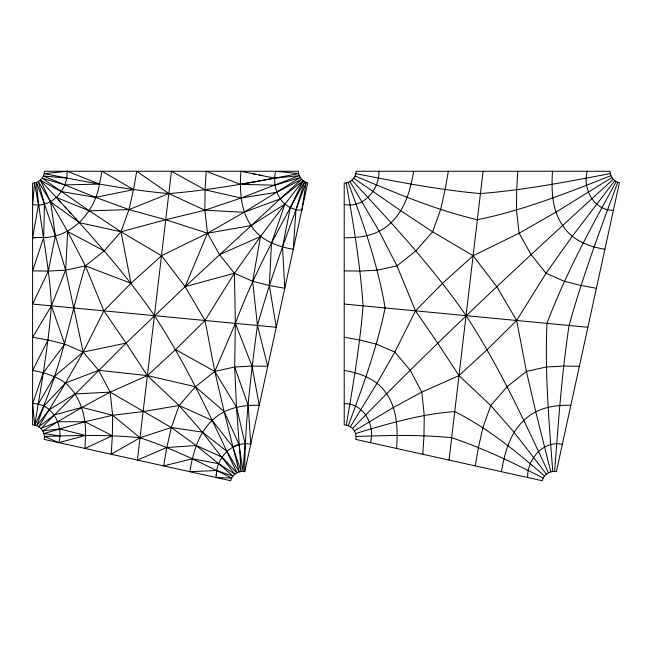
<?xml version="1.0" encoding="UTF-8"?>
<svg xmlns="http://www.w3.org/2000/svg" width="652" height="652" viewBox="0 0 652 652"><rect width="100%" height="100%" fill="white"/><g stroke="black" fill="none" stroke-linecap="round" stroke-linejoin="round"><path stroke-width="0.98" d="M39.992 237.491C70.595 239.162 94.776 212.805 99.479 184.084L67.311 171.264L44.197 173.66C85.502 181.68 126.871 189.854 168.835 193.579C212.552 190.082 255.665 181.81 298.681 173.579L275.592 171.264C272.927 182.902 275.983 195.95 284.891 204.19L260.474 236.529L234.418 273.245L205.013 320.474L175.567 349.619L147.376 375.601L110.155 392.145L81.981 407.378L57.751 421.697L40.986 428.462L126.08 343.099L185.127 286.627L280.238 198.844L303.147 180.653L284.891 204.19L251.093 225.576L207.507 233.212L165.755 219.74L128.974 209.626L95.64 197.369L64.744 184.907L42.176 178.192L89.348 210.849L121.011 231.778L161.517 255.723L185.127 286.627L205.013 320.474L214.801 371.428L224.092 411.485L239.17 471.885L226.904 451.323L202.381 432.137L171.321 427.525L140.041 437.753L111.207 454.265L112.356 435.691L112.641 415.291L110.155 392.145L98.639 370.312L83.203 352.072L65.64 270.181L55.363 235.828L44.466 204.198L38.362 181.574L50.579 201.794L79.397 222.682L121.011 231.778L165.755 219.74L204.858 210.197L241.101 198.004L299.301 175.681L274.606 178.183L240.881 171.264C239.74 189.814 240.148 209.708 251.093 225.576C260.229 240.205 276.986 246.578 293.278 249.268L295.959 209.732L304.614 181.606C300.89 179.569 298.461 175.51 298.445 171.264L44.466 171.264C44.483 177.572 38.908 183.147 32.6 183.13L32.6 424.982C39.886 424.851 45.836 432.317 44.149 439.407L230.661 480.736C232.006 474.566 238.591 470.369 244.744 471.706C244.842 422.732 250.987 373.963 257.442 325.478C270.979 276.888 288.559 229.585 306.138 182.348L303.441 180.849M216.537 471.665C218.436 455.561 233.897 440.597 250.727 444.289L248.216 405.544L234.679 367.003L235.372 323.368L234.418 273.245L219.537 254.663L207.507 233.212L204.858 210.197L205.07 189.846L206.162 171.264L240.417 184.32L275.022 185.225L300.262 177.548L244.125 212.275L207.507 233.212L161.517 255.723L131.003 283.278L103.872 310.841L83.203 352.072L65.534 383.017L38.745 426.734L54.255 414.998L81.981 407.378L112.641 415.291L143.13 411.583L179.121 405.503L212.202 420.426L232.854 446.946L241.15 471.526L236.513 407.141L234.679 367.003L252.022 366.074L267.744 366.285L257.442 325.478L252.658 281.305L260.474 236.529L219.537 254.663M121.011 231.778L131.003 283.278L85.339 265.869L65.64 270.181L48.338 271.069L32.6 270.857L43.692 237.409L44.466 204.198L36.496 182.43C39.609 223.775 49.609 264.321 51.426 305.845C48.256 345.927 41.329 385.56 34.686 425.169C60.139 375.153 69.348 319.187 85.339 265.869L104.19 250.898L121.011 231.778L128.974 209.626L133.505 189.642L136.741 171.264L168.835 193.579L204.858 210.197L244.125 212.275L280.238 198.844L301.623 179.292L276.79 192.291L241.101 198.004L205.07 189.846L171.452 171.264L137.409 460.067L166.83 447.492L196.179 445.536L222.006 457.093L236.839 472.79C211.859 419.179 186.953 365.226 154.442 315.658C120.897 266.912 80.481 223.473 40.302 180.205L61.353 191.582L95.64 197.369L133.505 189.642L102.03 171.264L99.479 184.084L64.744 184.907L43.423 176.024L66.757 178.053L67.311 171.264M552.497 171.264C551.364 189.814 551.763 209.708 562.709 225.576C571.845 240.205 588.609 246.578 604.901 249.268M396.62 448.454C397.85 429.864 397.508 409.945 386.717 393.93C377.369 379.407 360.572 373.091 344.215 370.45M517.786 171.264L516.686 189.846L516.474 210.197L519.131 233.212L531.152 254.663L546.042 273.245L564.273 281.305L580.965 285.486L596.384 288.274M422.822 454.265L423.971 435.691L424.256 415.291L421.779 392.145L410.255 370.312L394.819 352.072L376.4 344.126L359.651 339.994L344.215 337.255M554.624 471.502C558.299 422.724 561.796 373.881 569.057 325.478C582.595 276.888 600.174 229.585 617.754 182.348C613.279 180.596 610.044 176.113 610.06 171.264L356.082 171.264C356.106 177.572 350.523 183.147 344.215 183.13L344.215 424.982C351.51 424.851 357.459 432.317 355.764 439.407L542.285 480.736C543.621 474.566 550.207 470.369 556.36 471.706L619.4 182.821L617.754 182.348M378.934 171.264C379.562 189.373 363.376 208.632 344.215 204.459M304.614 181.606C279.268 227.703 253.856 273.987 235.372 323.368L252.022 366.074L259.235 405.291C242.381 404.778 224.549 408.038 212.202 420.426C198.037 433.759 192.992 453.148 189.814 471.681L216.643 470.499L216.016 477.492L231.631 478.063C201.859 462.993 171.794 448.234 140.041 437.753C108.273 434.476 76.292 435.365 44.426 436.473L58.802 442.651L85.526 435.463C86.251 416.09 80.31 396.229 65.534 383.017C55.77 376.09 44.303 372.455 32.6 370.45L48.028 339.994L64.784 344.126L83.203 352.072L126.08 343.099L147.376 375.601L179.121 405.503L202.381 432.137L234.777 474.134L218.656 463.67L196.179 445.536L171.321 427.525L110.155 392.145L75.102 393.93L49.438 409.586L36.667 425.732L43.912 406.057L65.534 383.017L98.639 370.312L147.376 375.601L195.421 386.742L224.092 411.485L239.072 444.534L243.009 471.502L245.087 443.678L236.513 407.141L214.801 371.428L175.567 349.619M527.631 477.492C527.003 459.35 543.197 440.173 562.342 444.289M216.219 475.161L216.325 473.996M449.024 460.067L483.067 171.264M587.207 171.264C582.399 188.526 593.915 210.783 613.41 210.27M58.802 442.651C63.831 425.373 52.111 403.026 32.6 403.645L34.686 425.169M370.417 442.651C375.446 425.373 363.734 403.026 344.215 403.645M346.302 425.169C352.952 385.56 359.88 345.927 363.05 305.845C360.271 264.533 353.376 223.677 346.204 182.943M448.356 171.264L445.129 189.642L440.597 209.626L432.626 231.778L415.805 250.898L396.962 265.869L377.255 270.181L359.953 271.069L344.215 270.857M475.226 465.878L478.454 447.492L482.936 427.525L490.744 405.503L507.036 386.742L526.417 371.428L546.294 367.003L563.638 366.074L579.367 366.285M43.692 237.409L32.6 237.662L38.452 205.062L34.589 182.943L32.6 204.459C49.185 208.159 64.157 193.717 66.757 178.053M413.645 171.264C410.483 189.895 405.251 209.308 391.021 222.682C378.771 235.079 360.963 238.151 344.215 237.662M501.429 471.681C504.615 453.148 509.652 433.759 523.817 420.426C536.164 408.038 554.004 404.778 570.85 405.291M244.744 471.706L307.785 182.821L306.138 182.348L301.794 210.27L295.959 209.732L290.303 207.727L284.891 204.19L271.485 243.114L269.349 285.486L276.261 327.28L32.6 304.052L48.338 271.069L55.363 235.828L50.579 201.794L40.302 180.205M32.6 403.645L43.309 372.757L64.784 344.126L51.426 305.845L65.64 270.181L67.669 231.542L50.579 201.794M348.282 425.732C362.553 387.125 376.848 348.364 385.12 307.948C377.891 264.753 363.27 223.367 348.119 182.43M207.507 233.212L185.127 286.627L234.418 273.245L252.658 281.305L269.349 285.486L284.769 288.274L282.52 246.904L290.303 207.727L303.147 180.653M216.643 470.499L232.903 476.05L218.656 463.67L192.364 458.804L163.611 465.878L166.83 447.492L171.321 427.525L179.121 405.503L195.421 386.742L214.801 371.428L235.372 323.368M616.23 181.606C590.883 227.703 565.471 273.987 546.995 323.368C544.77 372.846 549 422.235 552.774 471.526M38.232 404.093L54.385 376.489L83.203 352.072M51.426 305.845L32.6 337.255L48.028 339.994M350.368 426.734L377.149 383.017L394.819 352.072L415.487 310.841L442.618 283.278L473.132 255.723L519.131 233.212L555.74 212.275L611.886 177.548M614.771 180.653L572.089 236.529L546.042 273.245L516.637 320.474L487.183 349.619L458.992 375.601L421.779 392.145L393.596 407.378L354.419 430.882M352.61 428.462C436.221 342.047 524.241 260.091 613.239 179.292M168.835 193.579L128.974 209.626L89.348 210.849L56.398 197.45M610.924 175.681C567.281 192.845 523.499 210.392 477.37 219.74C435.039 209.871 395.047 192.642 355.047 176.024M232.854 446.946L239.072 444.534M355.56 433.547C388.005 423.727 420.768 414.012 454.754 411.583C487.843 428.274 516.775 451.73 544.518 476.05M214.801 371.428L234.679 367.003M610.305 173.579C567.281 181.81 524.167 190.082 480.451 193.579C438.486 189.854 397.117 181.68 355.813 173.66M240.417 184.32L274.606 178.183M356.049 436.473C387.916 435.365 419.888 434.476 451.665 437.753C483.409 448.234 513.474 462.993 543.255 478.063M32.6 237.662L36.3 237.572M587.876 327.28L344.215 304.052M59.845 435.943L43.937 433.547L84.907 421.754L112.641 415.291L140.041 437.753M253.147 173.782L256.212 174.41M259.276 175.038L262.34 175.665M104.19 250.898L67.669 231.542L85.339 265.869L103.872 310.841L126.08 343.099M43.912 406.057L45.021 406.758M353.791 178.192L400.964 210.849L432.626 231.778L473.132 255.723L496.742 286.627L516.637 320.474L526.417 371.428L535.708 411.485L550.785 471.885M351.925 180.205C392.105 223.473 432.512 266.912 466.066 315.658C498.568 365.226 523.474 419.179 548.454 472.79M58.484 199.74L60.579 202.038M64.76 206.627L66.854 208.917M68.941 211.215L71.035 213.506M75.216 218.094L77.311 220.392M546.392 474.134L513.996 432.137L490.744 405.503L458.992 375.601L437.696 343.099L415.487 310.841L396.962 265.869L379.293 231.542L349.977 181.574M85.526 435.463L85.004 448.454L112.356 435.691L84.907 421.754L57.751 421.697L42.804 430.882L59.495 428.869L85.526 435.463"/></g></svg>
